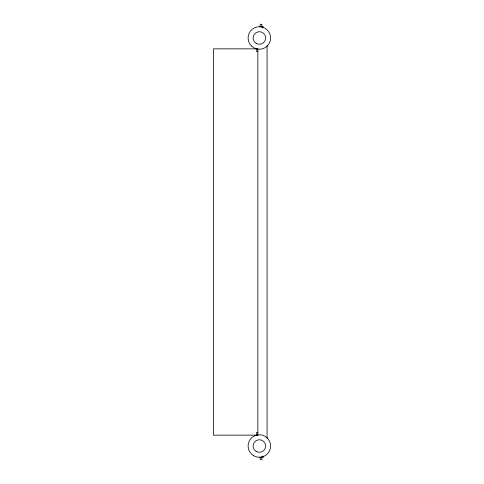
<?xml version="1.0" encoding="UTF-8"?>
<svg xmlns="http://www.w3.org/2000/svg" width="484" height="484" viewBox="0 0 484 484"><rect width="100%" height="100%" fill="white"/><g stroke="black" fill="none" stroke-linecap="round" stroke-linejoin="round"><path stroke-width="0.73" d="M256.956 48.751L256.587 51.522L257.893 51.691M259.987 26.971L260.356 24.2L261.983 24.412L261.608 27.231M262.981 26.475L262.8 27.854L262.382 27.8M257.893 432.309L256.587 432.478L256.956 435.249M262.382 456.2L262.8 456.146L262.981 457.525M262.425 456.545L262.842 456.491M262.485 456.993L262.903 456.938M262.51 457.162L262.927 457.108M257.379 48.854L213.377 48.854L213.377 435.146L257.379 435.146M262.51 26.838L262.927 26.892M262.485 27.007L262.903 27.062M262.425 27.455L262.842 27.509M261.608 456.769L261.983 459.588L260.356 459.8L259.987 457.029M267.071 45.659L267.071 438.552M257.845 48.678L257.845 435.527M256.224 43.427A6.292 6.292 0 0 0 265.662 37.976A6.292 6.292 0 0 0 256.224 32.531A6.292 6.292 0 0 0 256.224 43.427M251.408 45.938A11.259 11.259 0 0 0 270.241 40.892A11.259 11.259 0 0 0 256.453 27.104A11.259 11.259 0 0 0 251.408 45.938M256.224 451.469A6.292 6.292 0 0 0 265.662 446.024A6.292 6.292 0 0 0 256.224 440.573A6.292 6.292 0 0 0 256.224 451.469M253.737 455.771A11.259 11.259 0 0 0 270.623 446.024A11.259 11.259 0 0 0 253.737 436.272A11.259 11.259 0 0 0 253.737 455.771"/></g></svg>
